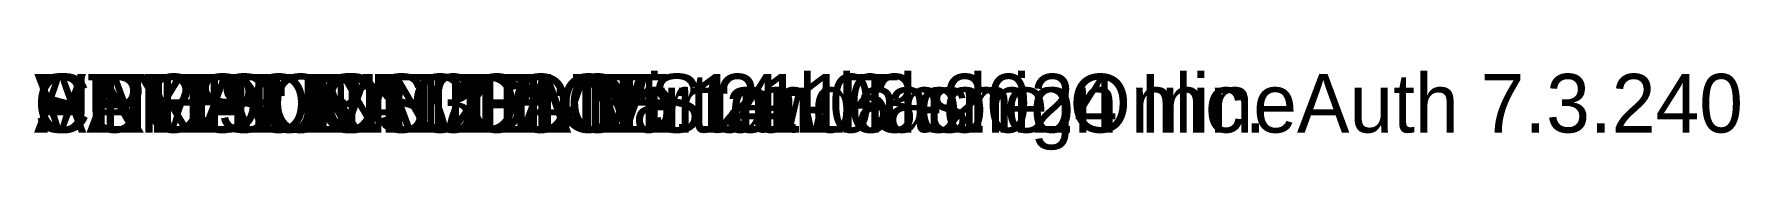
# Model space of a CAD drawing. Extents: x -162 to 496, y 0 to 1060.
# Drawn here: x 0 to 7.25, y -0.08 to 0.26 of the extents above.
import ezdxf

# ---------------------------------------------------------------- set-up
doc = ezdxf.new("R2010")
doc.units = 0

msp = doc.modelspace()

# ---------------------------------------------------------------- texts
at = {"layer": '1'}
for s in ['AUTHOR: CLO Virtual Fashion Inc.', 'VERSION: 3', 'STYLE NAME: Narrow Thong', 'SAMPLE SIZE: M', 'CREATION DATE: 21-03-2024', 'CREATION TIME: 14:16', 'UNITS: METRIC', 'PRODUCT: CLO Standalone OnlineAuth 7.3.240']:
    msp.add_text(s, height=0.25, dxfattribs=at).set_placement((0, 0))

doc.saveas('drawing.dxf')
